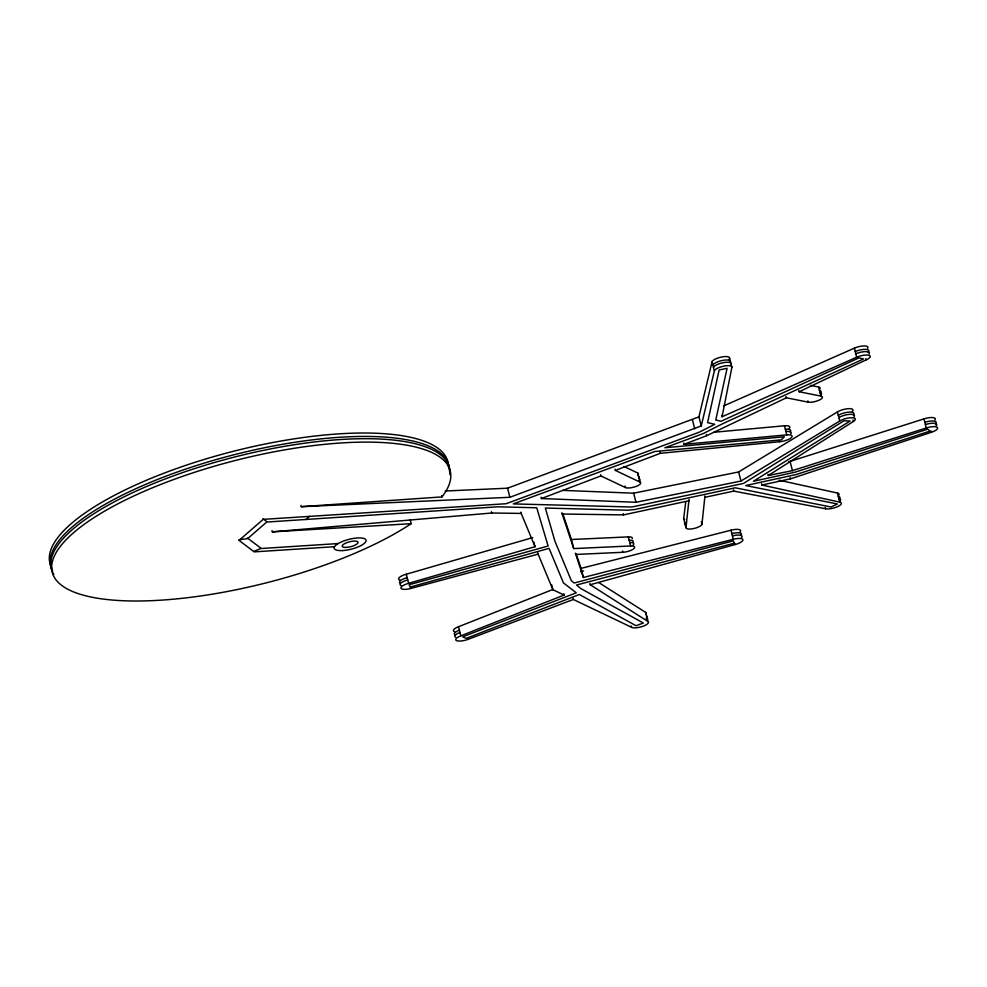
<?xml version="1.0" encoding="UTF-8"?>
<svg xmlns="http://www.w3.org/2000/svg" width="987" height="987" viewBox="0 0 987 987"><rect width="100%" height="100%" fill="white"/><g stroke="black" fill="none" stroke-linecap="round" stroke-linejoin="round"><path stroke-width="1.48" d="M704.952 495.967L701.954 524.183A8.217 2.529 -14.3 0 1 693.639 528.576A8.217 2.529 -14.3 0 1 686.002 527.626L683.683 518.545L685.755 501.704M686.002 527.626L689 499.41M729.159 360.292L729.566 358.232A9.031 2.776 -14.3 0 0 721.398 357.06A9.031 2.776 -14.3 0 0 712.046 361.871L698.932 416.859L701.251 425.94L509.872 497.288L301.269 506.689L300.949 505.418M798.828 390.457L799.149 391.74L866.13 359.885A9.031 2.776 -14.3 0 0 868.918 355.283A9.031 2.776 -14.3 0 0 856.704 357.22L722.065 416.748L731.885 367.324L729.566 358.232M701.251 425.94L714.366 370.952L712.046 361.871M305.908 519.532L309.523 516.386L506.109 503.728L699.129 432.244L714.761 424.311L707.568 422.646L719.141 369.952L727.098 368.324L715.748 420.043L721.078 421.264L858.937 357.899L863.551 358.96L722.583 423.756L703.41 433.49L664.868 447.765L784.357 436.785L781.248 439.894L654.739 451.515L513.265 503.901L631.791 507.01L743.458 483.445L843.996 420.746L850.14 420.993L753.414 481.274L795.214 472.144L927.755 429.135L929.988 431.109L796.213 474.525L745.716 485.542L837.42 503.999L831.042 507.022L735.278 487.8L634.394 509.576L627.72 510.205L545.355 508.034L554.916 541.172L571.313 580.615L574.175 583.021L733.353 540.851L734.242 543.22L576.556 585.02L580.677 588.474L643.388 623.019L636.023 625.709L579.381 594.507L466.222 638.355L462.743 636.812L576.297 592.805L563.478 582.959L549.093 548.365L410.296 587.043L409.074 584.76L548.118 546.008L536.743 507.799L497.843 506.812L266.7 522.049L247.663 538.618L238.891 539.815M767.972 474.241L768.305 475.512L853.434 421.437L853.052 419.944M562.726 490.379L633.666 493.192L738.634 471.959L837.42 411.924A9.031 2.776 -14.3 0 1 848.758 408.655A9.031 2.776 -14.3 0 1 852.361 411.382M541.073 497.251L541.394 498.534L635.973 502.284L740.953 481.051L839.727 421.005A9.031 2.776 -14.3 0 1 852.077 417.735A9.031 2.776 -14.3 0 1 853.434 421.437M683.707 443.04L684.04 444.31L706.704 435.699L786.417 397.786L808.131 402.141A8.217 2.529 -14.3 0 0 819.309 400.08A8.217 2.529 -14.3 0 0 820.863 396.095L818.544 387.003L810.401 385.374M445.26 491.008L507.552 488.195L698.932 416.859M723.952 405.793L854.384 348.14A9.031 2.776 -14.3 0 1 864.39 345.931A9.031 2.776 -14.3 0 1 867.647 348.251M454.551 631.655A9.031 2.776 -14.3 0 1 458.499 626.733L552.745 589.535M598.714 582.527L645.609 612.384L647.928 621.477A9.031 2.776 -14.3 0 1 642.796 626.338A9.031 2.776 -14.3 0 1 631.483 627.251L573.336 599.467L468.146 639.329A9.031 2.776 -14.3 0 1 456.5 640.6A9.031 2.776 -14.3 0 1 460.818 635.825L564.095 595.05L563.774 593.779M541.394 498.534L600.873 475.931L625.536 487.59A8.217 2.529 -14.3 0 0 636.134 486.418A8.217 2.529 -14.3 0 0 640.02 482.075L637.701 472.995L623.833 466.432M615.037 469.146L615.357 470.417L660.352 453.317L779.397 441.744A9.031 2.776 -14.3 0 0 791.327 437.66A9.031 2.776 -14.3 0 0 786.787 434.872L684.04 444.31M761.545 483.753L761.865 485.024L790.427 478.855L931.469 432.257A9.031 2.776 -14.3 0 0 937.255 427.346A9.031 2.776 -14.3 0 0 926.262 427.988L792.425 470.639L768.305 475.512M788.601 461.854L923.955 418.895A9.031 2.776 -14.3 0 1 932.69 417.575A9.031 2.776 -14.3 0 1 934.997 419.882M400.117 580.097A9.031 2.776 -14.3 0 1 406.286 574.224L532.721 537.619M564.095 595.05L552.905 589.708L538.137 554.151L410.752 588.486A9.031 2.776 -14.3 0 1 400.969 588.252A9.031 2.776 -14.3 0 1 408.606 583.317L535.04 546.699L534.658 545.219M589.893 583.453L590.214 584.736L735.068 544.577A9.031 2.776 -14.3 0 0 742.927 539.642A9.031 2.776 -14.3 0 0 733.304 539.297L583.379 577.481L575.372 553.189M576.26 554.003L581.059 568.389L730.997 530.204A9.031 2.776 -14.3 0 1 739.14 529.575A9.031 2.776 -14.3 0 1 739.67 532.375M580.615 571.695L583.539 570.955M561.874 512.734L562.195 514.017L623.562 514.893L689.321 500.693M705.273 497.251L733.76 491.094L825.551 508.749A9.031 2.776 -14.3 0 0 837.815 506.565A9.031 2.776 -14.3 0 0 839.764 502.136L837.457 493.044L779.027 480.213M713.835 432.269L784.468 425.779A9.031 2.776 -14.3 0 1 789.193 428.407M272.03 530.574L272.35 531.845L491.797 513.006L521.198 513.425L535.04 546.699M301.269 506.689L441.966 496.905L441.645 495.622M309.523 516.386L263.196 519.359L239.039 540.382L254.177 551.869L334.519 546.712M338.134 543.566L260.741 548.538L254.041 551.301M272.35 531.845L411.184 523.69L410.173 519.705M562.763 513.573L571.424 539.507L628.337 536.879A8.217 2.529 -14.3 0 1 632.211 538.816M562.195 514.017L573.731 548.587L630.644 545.971A8.217 2.529 -14.3 0 1 633.691 548.809A8.217 2.529 -14.3 0 1 622.809 552.288L575.692 554.46M799.149 391.74L820.863 396.095M761.865 485.024L839.764 502.136M615.357 470.417L640.02 482.075M590.214 584.736L647.928 621.477M931.148 430.974L931.469 432.257M923.955 418.895L926.262 427.988M865.809 358.602L866.13 359.885M854.384 348.14L856.704 357.22M837.42 411.924L839.727 421.005M807.798 400.87L808.131 402.141M825.218 507.466L825.551 508.749M786.096 396.515L786.417 397.786M784.468 425.779L786.787 434.872M790.106 461.546L792.425 470.639M790.106 477.585L790.427 478.855M779.064 440.473L779.397 441.744M738.634 471.959L740.953 481.051M721.731 415.465L722.065 416.748M733.427 489.823L733.76 491.094M734.747 543.294L735.068 544.577M730.997 530.204L733.304 539.297M706.371 434.428L706.704 435.699M692.405 419.734L694.725 428.827M701.301 521.63L701.954 524.183M660.019 452.046L660.352 453.317M633.666 493.192L635.973 502.284M625.153 486.097L625.536 487.59M623.241 513.622L623.562 514.893M628.337 536.879L630.644 545.971M622.489 551.017L622.809 552.288M600.54 474.648L600.873 475.931M631.162 625.98L631.483 627.251M581.059 568.389L583.379 577.481M571.424 539.507L573.731 548.587M573.015 598.184L573.336 599.467M551.647 584.736L552.202 586.932M552.424 587.783L552.905 589.708M537.804 552.88L538.137 554.151M533.918 542.307L534.436 544.368M520.877 512.154L521.198 513.425M507.552 488.195L509.872 497.288M491.464 511.735L491.797 513.006M467.826 638.058L468.146 639.329M458.499 626.733L460.818 635.825M410.432 587.216L410.752 588.486M406.286 574.224L408.606 583.317M266.564 521.481L263.06 518.792M260.593 547.97L247.515 538.051M629.2 540.284A8.217 2.529 -14.3 0 1 632.975 542.369M629.78 542.554A8.217 2.529 -14.3 0 1 633.16 545.095M685.669 523.135A8.217 2.529 -14.3 0 1 684.546 521.95M686.249 525.405A8.217 2.529 -14.3 0 1 685.126 524.22M838.321 496.449A9.031 2.776 -14.3 0 1 839.419 498.891M838.901 498.719A9.031 2.776 -14.3 0 1 840.27 500.828M924.819 422.313A9.031 2.776 -14.3 0 1 934.171 421.067A9.031 2.776 -14.3 0 1 935.195 423.991M925.399 424.583A9.031 2.776 -14.3 0 1 934.455 423.3A9.031 2.776 -14.3 0 1 936.157 425.903M838.284 415.33A9.031 2.776 -14.3 0 1 849.622 412.06A9.031 2.776 -14.3 0 1 853.237 414.787M838.864 417.6A9.031 2.776 -14.3 0 1 849.832 414.343A9.031 2.776 -14.3 0 1 854.113 416.736M638.564 476.4A8.217 2.529 -14.3 0 1 638.823 478.325M639.144 478.67A8.217 2.529 -14.3 0 1 639.07 480.928M785.344 429.197A9.031 2.776 -14.3 0 1 790.056 431.812M785.923 431.467A9.031 2.776 -14.3 0 1 790.92 433.749M819.407 390.408A8.217 2.529 -14.3 0 1 820.802 392.283M819.987 392.678A8.217 2.529 -14.3 0 1 820.826 395.182M855.26 351.545A9.031 2.776 -14.3 0 1 865.759 349.349A9.031 2.776 -14.3 0 1 868.079 352.162M855.84 353.815A9.031 2.776 -14.3 0 1 865.833 351.606A9.031 2.776 -14.3 0 1 869.103 353.938M712.91 365.276A9.031 2.776 -14.3 0 1 722.274 360.477A9.031 2.776 -14.3 0 1 730.442 361.637M713.49 367.546A9.031 2.776 -14.3 0 1 722.842 362.747A9.031 2.776 -14.3 0 1 731.009 363.919M52.619 571.202A205.333 63.106 -14.3 0 1 235.227 454.452A205.333 63.106 -14.3 0 1 449.344 470.762M53.829 574.57A205.333 63.106 -14.3 0 1 236.201 456.623A205.333 63.106 -14.3 0 1 449.825 474.562M400.154 583.194A9.031 2.776 -14.3 0 1 407.162 577.629M401.104 585.636A9.031 2.776 -14.3 0 1 407.742 579.912M455.414 635.073A9.031 2.776 -14.3 0 1 459.362 630.15M455.636 637.195A9.031 2.776 -14.3 0 1 459.942 632.42M646.485 615.789A9.031 2.776 -14.3 0 1 646.078 618.195M647.065 618.072A9.031 2.776 -14.3 0 1 647.003 620.144M731.861 533.609A9.031 2.776 -14.3 0 1 740.904 535.435M732.44 535.892A9.031 2.776 -14.3 0 1 741.484 537.705M411.184 523.69A205.333 63.106 -14.3 0 1 78.047 593.557A205.333 63.106 -14.3 0 1 229.157 462.089A205.333 63.106 -14.3 0 1 441.966 496.905M714.366 370.952A9.031 2.776 -14.3 0 1 723.718 366.152A9.031 2.776 -14.3 0 1 731.885 367.324M645.609 612.384A9.031 2.776 -14.3 0 1 645.56 614.457M51.743 567.796A205.333 63.106 -14.3 0 1 234.363 451.047A205.333 63.106 -14.3 0 1 448.48 467.357M818.544 387.003A8.217 2.529 -14.3 0 1 819.691 389.186M637.701 472.995A8.217 2.529 -14.3 0 1 637.627 475.24M837.457 493.044A9.031 2.776 -14.3 0 1 838.543 495.486M684.805 519.717A8.217 2.529 -14.3 0 1 683.683 518.545M342.44 550.573A16.421 5.046 -14.3 0 0 366.078 540.481A16.421 5.046 -14.3 0 0 341.835 541.715A16.421 5.046 -14.3 0 0 342.44 550.573M346.178 547.415A8.217 2.529 -14.3 0 0 358.096 542.406A8.217 2.529 -14.3 0 0 346.079 542.936A8.217 2.529 -14.3 0 0 346.178 547.415"/></g></svg>
